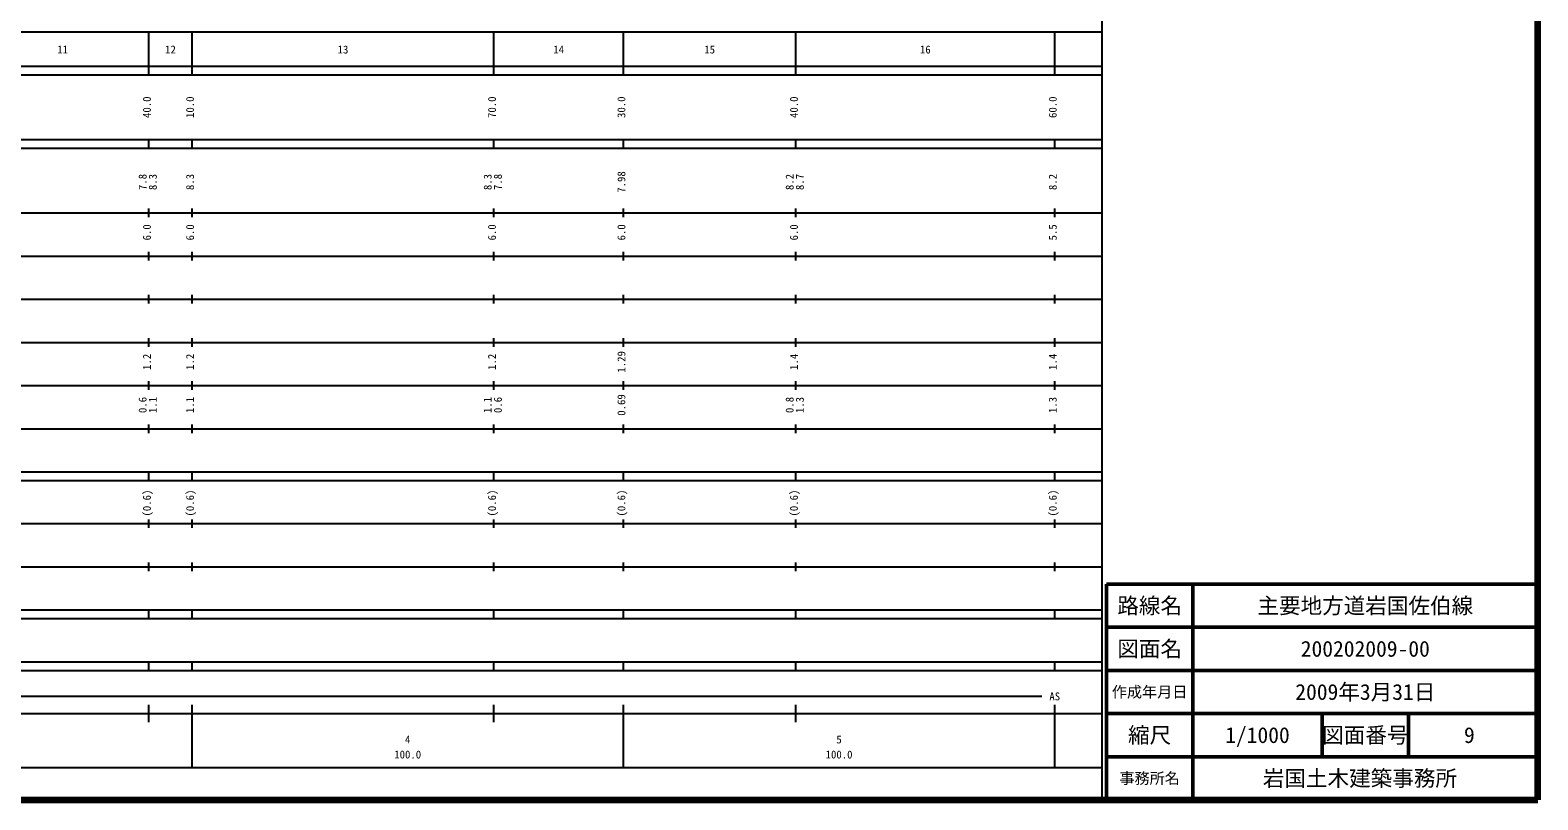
# Model space of a CAD drawing. Units: millimetres on the paper, enlarged 1000 times. Extents: x 40000 to 680000, y 20000 to 380000.
# Drawn here: x 330470 to 680000, y 20000 to 198357 of the extents above; entities that cross this region are included whole.
import ezdxf
from ezdxf.enums import TextEntityAlignment as Align

# ---------------------------------------------------------------- set-up
doc = ezdxf.new("R2010")
doc.units = ezdxf.units.MM
doc.header["$LTSCALE"] = 1000
for name, color, linetype, lineweight in [('M-TTL', 2, 'Continuous', 140), ('M-TTL-BAND', 7, 'Continuous', 25), ('M-TTL-FRAM', 2, 'Continuous', 50), ('M-TTL-LINE', 7, 'Continuous', 50)]:
    doc.layers.add(name, color=color, linetype=linetype, lineweight=lineweight)
doc.layers.add('M-TTL-TXT', color=7, linetype='Continuous')
doc.styles.add('ＭＳ ゴシック', font='')
doc.styles.get('ＭＳ ゴシック').set_extended_font_data('MS Gothic')

msp = doc.modelspace()

# ---------------------------------------------------------------- linework, layer by layer
at = {"layer": 'M-TTL'}
for p, q in [((680000, 20000), (680000, 380000)), ((40000, 20000), (680000, 20000))]:
    msp.add_line(p, q, dxfattribs=at)
at = {"layer": 'M-TTL-BAND'}
for p, q in [((579000, 20000), (579000, 370000)), ((68000, 198000), (579000, 198000)), ((358000, 188000), (358000, 198000)), ((368000, 188000), (368000, 198000)), ((438000, 188000), (438000, 198000)), ((468000, 188000), (468000, 198000)), ((508000, 188000), (508000, 198000)), ((568000, 188000), (568000, 198000)), ((40000, 190000), (579000, 190000)), ((40000, 188000), (579000, 188000)), ((40000, 173000), (579000, 173000)), ((358000, 171000), (358000, 173000)), ((368000, 171000), (368000, 173000)), ((438000, 171000), (438000, 173000)), ((468000, 171000), (468000, 173000)), ((508000, 171000), (508000, 173000)), ((568000, 171000), (568000, 173000)), ((40000, 171000), (579000, 171000)), ((40000, 156000), (579000, 156000)), ((358000, 155000), (358000, 157000)), ((368000, 155000), (368000, 157000)), ((438000, 155000), (438000, 157000)), ((468000, 155000), (468000, 157000)), ((508000, 155000), (508000, 157000)), ((568000, 155000), (568000, 157000)), ((358000, 145000), (358000, 147000)), ((368000, 145000), (368000, 147000)), ((438000, 145000), (438000, 147000)), ((468000, 145000), (468000, 147000)), ((508000, 145000), (508000, 147000)), ((568000, 145000), (568000, 147000)), ((46000, 146000), (579000, 146000)), ((358000, 135000), (358000, 137000)), ((368000, 135000), (368000, 137000)), ((438000, 135000), (438000, 137000)), ((468000, 135000), (468000, 137000)), ((508000, 135000), (508000, 137000)), ((568000, 135000), (568000, 137000)), ((52000, 136000), (579000, 136000)), ((46000, 126000), (579000, 126000)), ((358000, 125000), (358000, 127000)), ((368000, 125000), (368000, 127000)), ((438000, 125000), (438000, 127000)), ((468000, 125000), (468000, 127000)), ((508000, 125000), (508000, 127000)), ((568000, 125000), (568000, 127000)), ((52000, 116000), (579000, 116000)), ((358000, 115000), (358000, 117000)), ((368000, 115000), (368000, 117000)), ((438000, 115000), (438000, 117000)), ((468000, 115000), (468000, 117000)), ((508000, 115000), (508000, 117000)), ((568000, 115000), (568000, 117000)), ((46000, 106000), (579000, 106000)), ((358000, 105000), (358000, 107000)), ((368000, 105000), (368000, 107000)), ((438000, 105000), (438000, 107000)), ((468000, 105000), (468000, 107000)), ((508000, 105000), (508000, 107000)), ((568000, 105000), (568000, 107000)), ((40000, 96000), (579000, 96000)), ((358000, 94000), (358000, 96000)), ((368000, 94000), (368000, 96000)), ((438000, 94000), (438000, 96000)), ((468000, 94000), (468000, 96000)), ((508000, 94000), (508000, 96000)), ((568000, 94000), (568000, 96000)), ((40000, 94000), (579000, 94000)), ((49000, 84000), (579000, 84000)), ((358000, 83000), (358000, 85000)), ((368000, 83000), (368000, 85000)), ((438000, 83000), (438000, 85000)), ((468000, 83000), (468000, 85000)), ((508000, 83000), (508000, 85000)), ((568000, 83000), (568000, 85000)), ((40000, 74000), (579000, 74000)), ((358000, 73000), (358000, 75000)), ((368000, 73000), (368000, 75000)), ((438000, 73000), (438000, 75000)), ((468000, 73000), (468000, 75000)), ((508000, 73000), (508000, 75000)), ((568000, 73000), (568000, 75000)), ((40000, 64000), (579000, 64000)), ((358000, 62000), (358000, 64000)), ((368000, 62000), (368000, 64000)), ((438000, 62000), (438000, 64000)), ((468000, 62000), (468000, 64000)), ((508000, 62000), (508000, 64000)), ((568000, 62000), (568000, 64000)), ((40000, 62000), (579000, 62000)), ((40000, 52000), (579000, 52000)), ((40000, 50000), (579000, 50000)), ((358000, 50000), (358000, 52000)), ((368000, 50000), (368000, 52000)), ((438000, 50000), (438000, 52000)), ((468000, 50000), (468000, 52000)), ((508000, 50000), (508000, 52000)), ((568000, 50000), (568000, 52000)), ((71000, 44000), (565000, 44000)), ((358000, 38000), (358000, 42000)), ((368000, 27500), (368000, 42000)), ((438000, 38000), (438000, 42000)), ((468000, 27500), (468000, 42000)), ((508000, 38000), (508000, 42000)), ((568000, 27500), (568000, 42000)), ((40000, 40000), (579000, 40000)), ((68000, 27500), (579000, 27500))]:
    msp.add_line(p, q, dxfattribs=at)
at = {"layer": 'M-TTL-FRAM'}
for p, q in [((680000, 70000), (580000, 70000)), ((580000, 70000), (580000, 20000))]:
    msp.add_line(p, q, dxfattribs=at)
at = {"layer": 'M-TTL-LINE'}
for p, q in [((600000, 70000), (600000, 20000)), ((680000, 60000), (580000, 60000)), ((680000, 50000), (580000, 50000)), ((680000, 40000), (580000, 40000)), ((630000, 40000), (630000, 30000)), ((650000, 40000), (650000, 30000)), ((680000, 30000), (580000, 30000))]:
    msp.add_line(p, q, dxfattribs=at)

# ---------------------------------------------------------------- texts
at = {"layer": 'M-TTL-BAND', "style": 'ＭＳ ゴシック'}
for s, p in [('11', (338000, 192405)), ('12', (363000, 192405)), ('13', (403000, 192405)), ('14', (453000, 192405)), ('15', (488000, 192405)), ('16', (538000, 192405)), ('AS', (568000, 42500)), ('4', (418000, 32523)), ('5', (518000, 32523)), ('100.0', (418000, 29033)), ('100.0', (518000, 29033))]:
    msp.add_text(s, height=1833, dxfattribs=at).set_placement(p, align=Align.BOTTOM_CENTER)
for s, p in [('40.0', (359000, 180500)), ('10.0', (369000, 180500)), ('70.0', (439000, 180500)), ('30.0', (469000, 180500)), ('40.0', (509000, 180500)), ('60.0', (569000, 180500)), ('7.8', (358000, 163174)), ('8.3', (360370, 163174)), ('8.3', (369000, 163174)), ('8.3', (438000, 163174)), ('7.8', (440370, 163174)), ('7.98', (469000, 163174)), ('8.2', (508000, 163174)), ('8.7', (510370, 163174)), ('8.2', (569000, 163174)), ('6.0', (359000, 151500)), ('6.0', (369000, 151500)), ('6.0', (439000, 151500)), ('6.0', (469000, 151500)), ('6.0', (509000, 151500)), ('5.5', (569000, 151500)), ('1.2', (359000, 121500)), ('1.2', (369000, 121500)), ('1.2', (439000, 121500)), ('1.29', (469000, 121500)), ('1.4', (509000, 121500)), ('1.4', (569000, 121500)), ('0.6', (358000, 111500)), ('1.1', (360370, 111500)), ('1.1', (369000, 111500)), ('1.1', (438000, 111500)), ('0.6', (440370, 111500)), ('0.69', (469000, 111500)), ('0.8', (508000, 111500)), ('1.3', (510370, 111500)), ('1.3', (569000, 111500)), ('(0.6)', (359000, 88764)), ('(0.6)', (369000, 88764)), ('(0.6)', (439000, 88764)), ('(0.6)', (469000, 88764)), ('(0.6)', (509000, 88764)), ('(0.6)', (569000, 88764))]:
    msp.add_text(s, height=1833, rotation=90, dxfattribs=at).set_placement(p, align=Align.BOTTOM_CENTER)
at = {"layer": 'M-TTL-TXT', "style": 'ＭＳ ゴシック'}
for s, height, p in [('路線名', 3666, (590000, 65000)), ('路線名', 3666, (590000, 65000)), ('主要地方道岩国佐伯線', 3666, (640000, 65000)), ('図面名', 3666, (590000, 55000)), ('図面名', 3666, (590000, 55000)), ('200202009-00', 3666, (640000, 55000)), ('作成年月日', 2566, (590000, 45000)), ('作成年月日', 2566, (590000, 45000)), ('2009年3月31日', 3666, (640000, 45000)), ('縮尺', 3666, (590000, 35000)), ('縮尺', 3666, (590000, 35000)), ('1/1000', 3666, (615000, 35000)), ('図面番号', 3666, (640000, 35000)), ('図面番号', 3666, (640000, 35000)), ('9', 3666, (664125, 35000)), ('事務所名', 2566, (590000, 25000)), ('事務所名', 2566, (590000, 25000)), ('岩国土木建築事務所 ', 3666, (640000, 25000))]:
    msp.add_text(s, height=height, dxfattribs=at).set_placement(p, align=Align.MIDDLE_CENTER)

doc.saveas('drawing.dxf')
